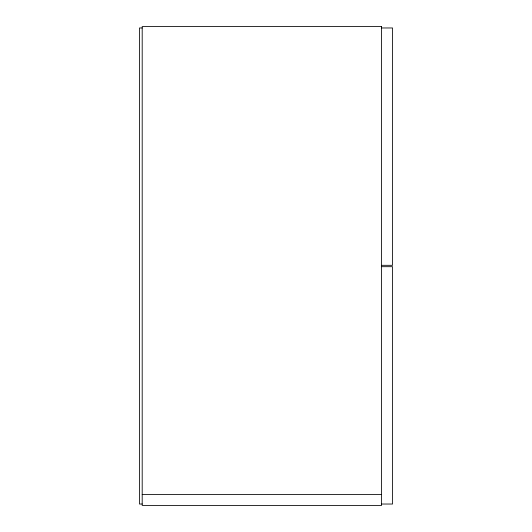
<?xml version="1.0" encoding="UTF-8"?>
<svg xmlns="http://www.w3.org/2000/svg" width="532" height="532" viewBox="0 0 532 532"><rect width="100%" height="100%" fill="white"/><g stroke="black" fill="none" stroke-linecap="round" stroke-linejoin="round"><path stroke-width="0.8" d="M142.197 27.97L139.457 27.97L139.457 504.03L142.197 504.03M381.597 27.97L392.543 27.97L392.543 265.315L381.597 265.315M381.597 266.685L392.543 266.685L392.543 504.03L381.597 504.03M142.197 494.454L381.597 494.454M381.597 26.6L142.197 26.6L142.197 505.4L381.597 505.4L381.597 26.6"/></g></svg>
